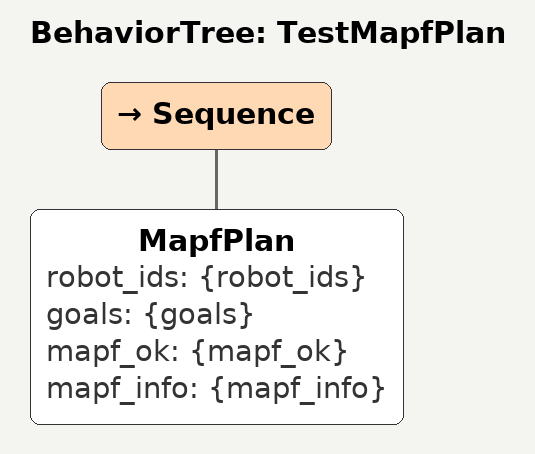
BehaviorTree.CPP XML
<root BTCPP_format="4" main_tree_to_execute="TestMapfPlan">
  <BehaviorTree ID="TestMapfPlan">
    <Sequence>
      <MapfPlan
        robot_ids="{robot_ids}"
        goals="{goals}"
        mapf_ok="{mapf_ok}"
        mapf_info="{mapf_info}"/>
    </Sequence>
  </BehaviorTree>
</root>
